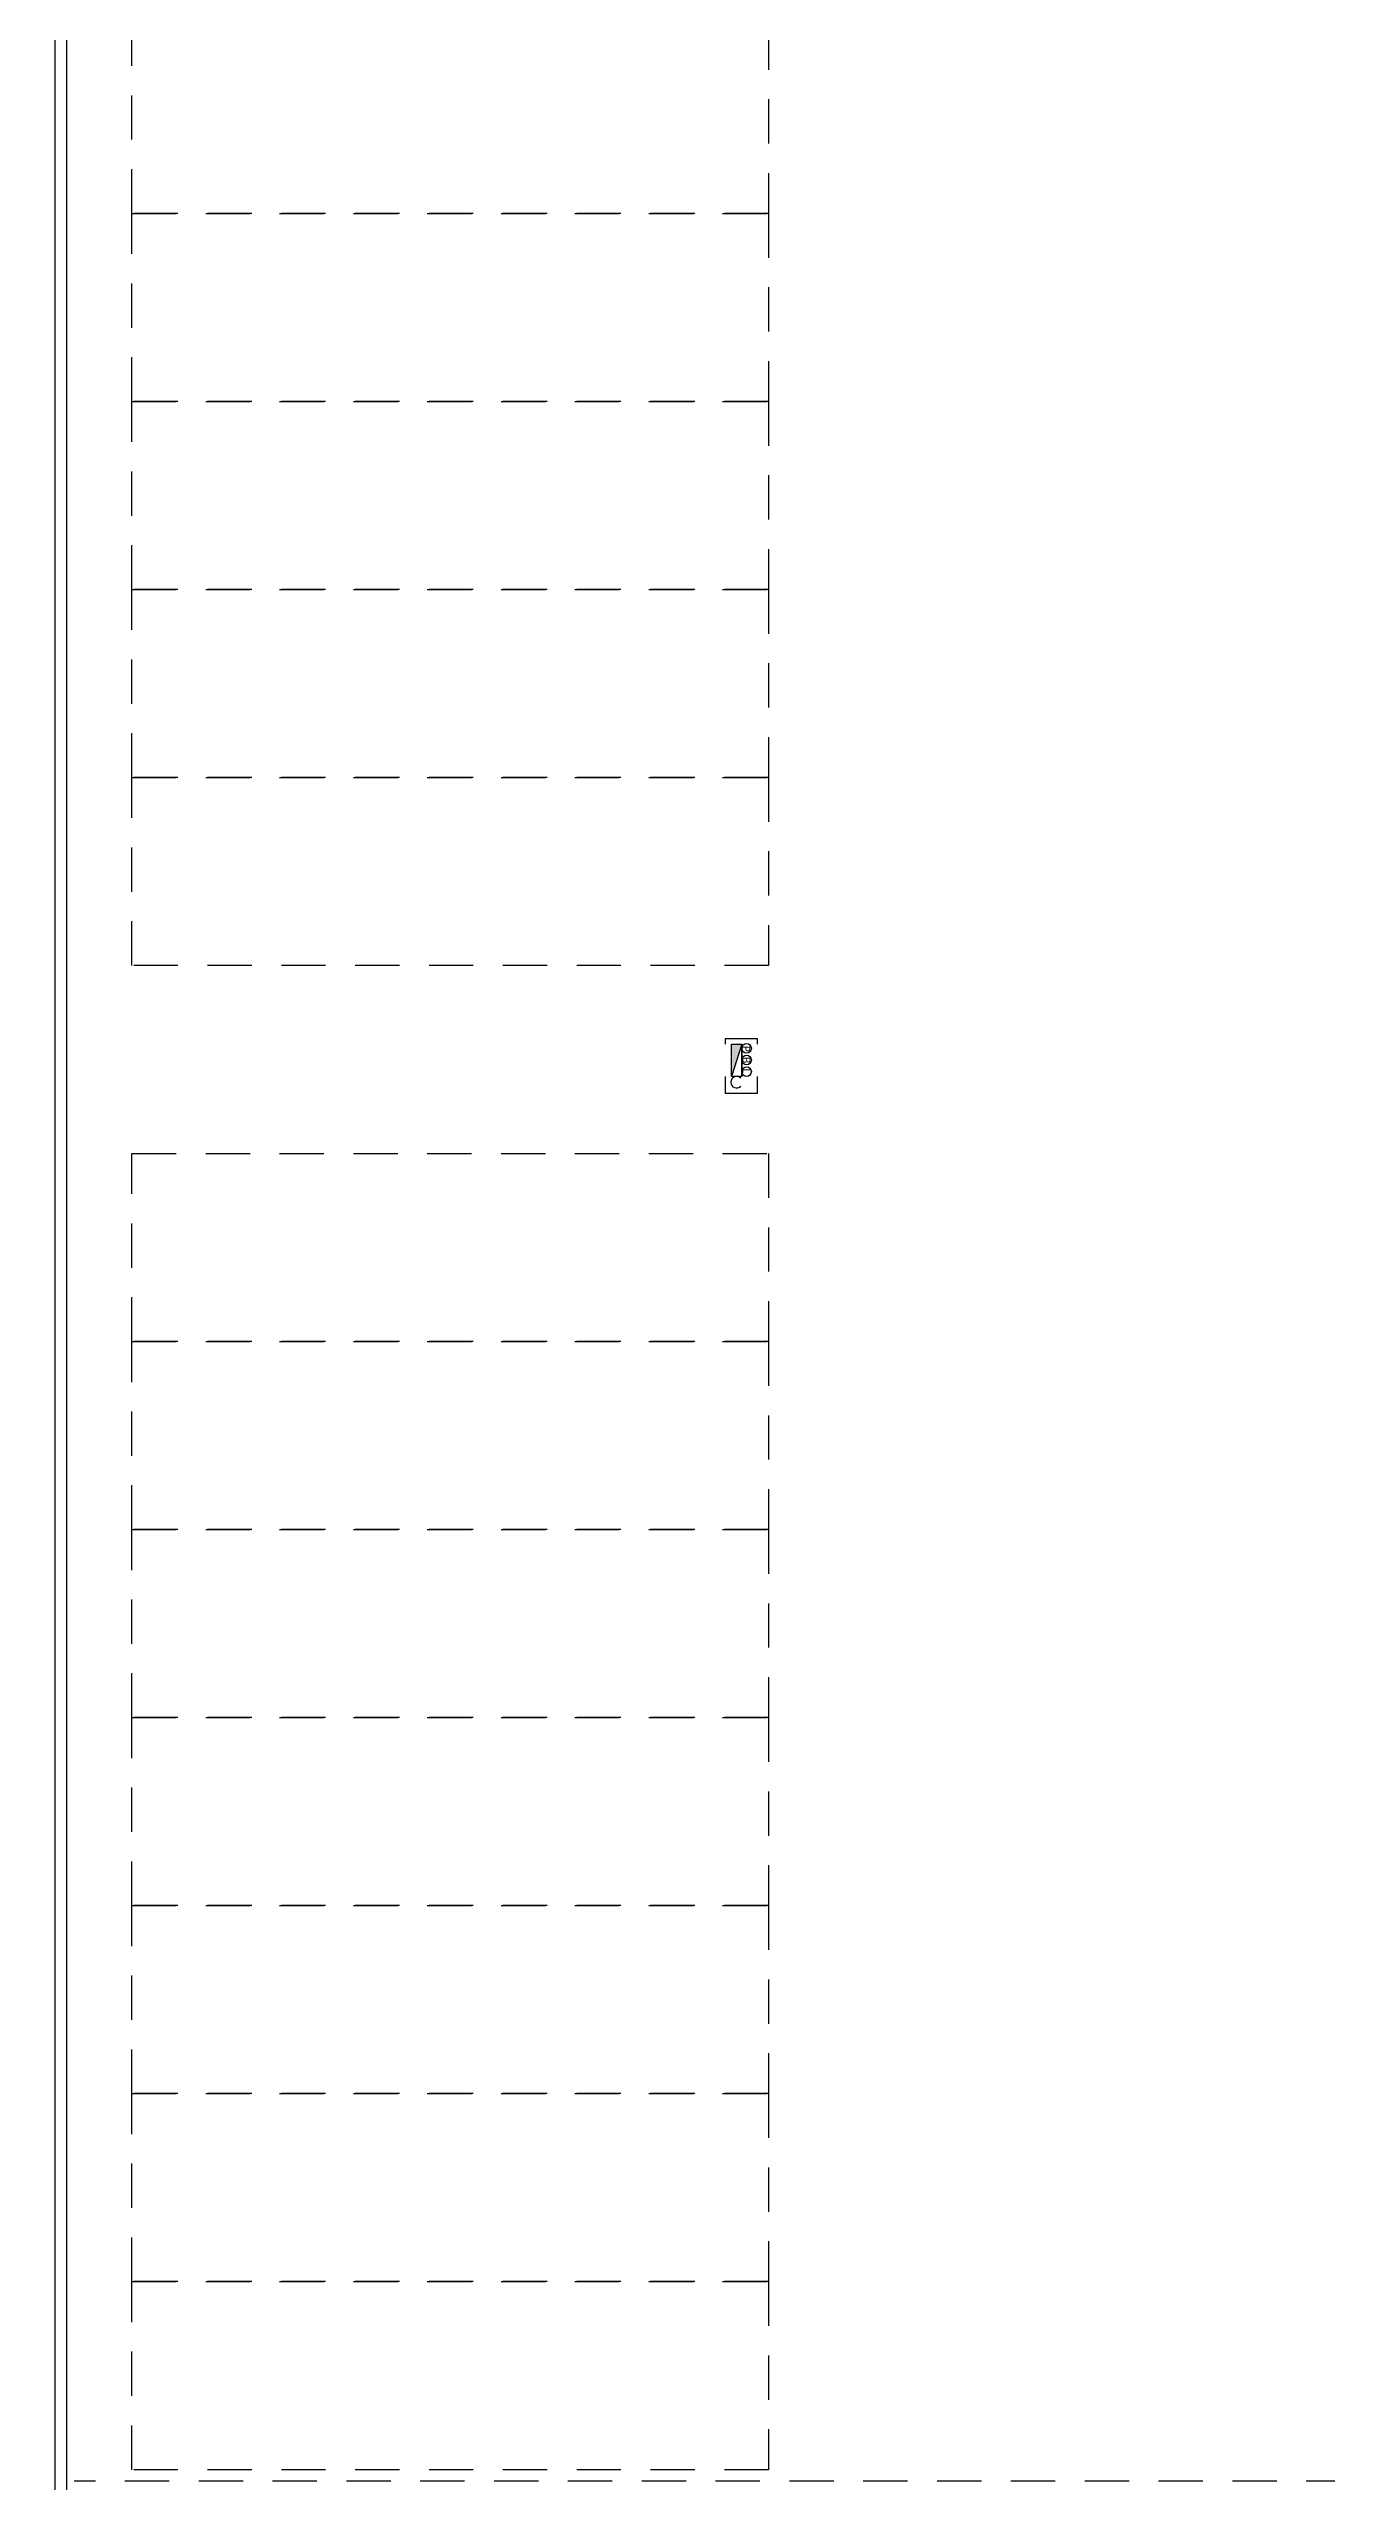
# Model space of a CAD drawing. Header units: millimetres. Extents: x 3775 to 244986, y 1861 to 55808.
# Drawn here: x 75350 to 75927, y 23386 to 24485 of the extents above; entities that cross this region are included whole.
import ezdxf
from ezdxf.enums import TextEntityAlignment as Align

# ---------------------------------------------------------------- set-up
doc = ezdxf.new("R2010")
doc.units = ezdxf.units.MM
doc.header["$LTSCALE"] = 100
doc.header["$MEASUREMENT"] = 0
doc.linetypes.add('-HID', pattern=[2.5, 1.5, -1])
doc.linetypes.add('HIDDEN', pattern=[2, 1, -1])
doc.layers.get('0').update_dxf_attribs({"linetype": 'CONTINUOUS'})
for name, color, linetype in [('ELE2', 3, 'CONTINUOUS'), ('ELE9', 9, 'CONTINUOUS'), ('IHC', 3, 'CONTINUOUS'), ('트렌치', 9, 'CONTINUOUS')]:
    doc.layers.add(name, color=color, linetype=linetype)
doc.styles.add('MAP_맑은고딕', font='malgun_0.ttf')

# ---------------------------------------------------------------- blocks, each defined once
blk = doc.blocks.new('소화전(H)')
at = {"layer": 'IHC'}
h = blk.add_hatch(color=3, dxfattribs=at)
h.dxf.hatch_style = 1
h.paths.add_polyline_path([(-2.78, 0), (2.78, -1.8), (2.78, 0)])
at = {"linetype": 'HIDDEN', "ltscale": 0.2}
for points in [[(-2.78, -4.44), (-5.75, -4.44), (-5.75, 1), (-2.78, 1)], [(2.78, 1), (3.78, 1), (3.78, -4.44), (2.78, -4.44)]]:
    blk.add_lwpolyline(points, dxfattribs=at)
at = {"layer": 'IHC', "color": 3}
for p, q in [((2.78, -1.8), (-2.78, 0)), ((-2.78, -1.8), (2.78, -1.8))]:
    blk.add_line(p, q, dxfattribs=at)
blk.add_lwpolyline([(2.78, -1.8), (-2.78, -1.8), (-2.78, 0), (2.78, 0)], close=True, dxfattribs=at)
for centre in [(-1.95, -2.63), (0.05, -2.63), (2.08, -2.63)]:
    blk.add_circle(centre, 0.83, dxfattribs=at)
blk.add_arc((-3.78, -0.9), 1, 313.176, 226.824, dxfattribs=at)
at = {"layer": 'IHC', "color": 2, "style": 'MAP_맑은고딕'}
for s, p in [('L', (-1.84, -2.62)), ('B', (0.06, -2.62)), ('P', (2, -2.58))]:
    blk.add_text(s, height=1.38, rotation=180, dxfattribs=at).set_placement(p, align=Align.MIDDLE_CENTER)
blk = doc.blocks.new('A$C5041cb64')
at = {"xscale": 100.0000000000001, "yscale": 100.0000000000001, "zscale": 100.0000000000001, "rotation": 90}
blk.add_blockref('소화전(H)', (-467402, 111583), dxfattribs=at)
blk = doc.blocks.new('KEY PLAN_계단실G')
at = {"layer": 'ELE2', "color": 253, "ltscale": 0.1}
blk.add_lwpolyline([(-430.22, -2144.73), (-3615.71, -2144.73), (-3615.71, -396.9), (-3627.47, -396.9)], dxfattribs=at)
at = {"layer": 'ELE9', "color": 253, "linetype": '-HID', "ltscale": 0.1}
for points in [[(-3589.74, -994.7), (-3589.74, -931), (-3374.14, -931), (-3374.14, -994.7)], [(-3589.74, -1058.4), (-3589.74, -994.7), (-3374.14, -994.7), (-3374.14, -1058.4)], [(-3589.74, -1122.1), (-3589.74, -1058.4), (-3374.14, -1058.4), (-3374.14, -1122.1)], [(-3589.74, -1185.8), (-3589.74, -1122.1), (-3374.14, -1122.1), (-3374.14, -1185.8)], [(-3589.74, -1249.5), (-3589.74, -1185.8), (-3374.14, -1185.8), (-3374.14, -1249.5)], [(-3589.74, -1376.9), (-3589.74, -1313.2), (-3374.14, -1313.2), (-3374.14, -1376.9)], [(-3589.74, -1440.6), (-3589.74, -1376.9), (-3374.14, -1376.9), (-3374.14, -1440.6)], [(-3589.74, -1504.3), (-3589.74, -1440.6), (-3374.14, -1440.6), (-3374.14, -1504.3)], [(-3589.74, -1568), (-3589.74, -1504.3), (-3374.14, -1504.3), (-3374.14, -1568)], [(-3589.74, -1631.7), (-3589.74, -1568), (-3374.14, -1568), (-3374.14, -1631.7)], [(-3589.74, -1695.4), (-3589.74, -1631.7), (-3374.14, -1631.7), (-3374.14, -1695.4)], [(-3589.74, -1759.1), (-3589.74, -1695.4), (-3374.14, -1695.4), (-3374.14, -1759.1)]]:
    blk.add_lwpolyline(points, close=True, dxfattribs=at)
at = {"layer": '트렌치', "color": 253, "ltscale": 0.1}
blk.add_lwpolyline([(-377.3, -220.5), (-377.3, -298.9), (-316.54, -298.9), (-316.54, -334.18), (-167.09, -334.18), (-167.09, -1897.28), (-316.54, -1897.28), (-316.54, -1932.56), (-377.3, -1932.56), (-377.3, -2007.04), (-434.14, -2007.04), (-434.14, -2140.81), (-3611.79, -2140.81), (-3611.79, -400.82)], dxfattribs=at)
at = {"layer": '트렌치', "color": 253, "linetype": '-HID', "ltscale": 0.1}
blk.add_lwpolyline([(-256.27, -941.78), (-226.38, -941.78), (-226.38, -1763.02), (-477.26, -1763.02), (-477.26, -2081.52), (-877.1, -2081.52), (-877.1, -1763.02), (-3609.34, -1763.02)], dxfattribs=at)
at = {"color": 253, "linetype": '-HID', "ltscale": 0.1, "xscale": 0.01959999999999999, "yscale": 0.01959999999999999, "zscale": 0.01959999999999999}
blk.add_blockref('A$C5041cb64', (5774.31, -3468.65), dxfattribs=at)

msp = doc.modelspace()

# ---------------------------------------------------------------- block references
at = {"xscale": 1.333333333333333, "yscale": 1.333333333333333, "zscale": 1.333333333333333}
msp.add_blockref('KEY PLAN_계단실G', (80173.8, 25736.9), dxfattribs=at)

doc.saveas('drawing.dxf')
